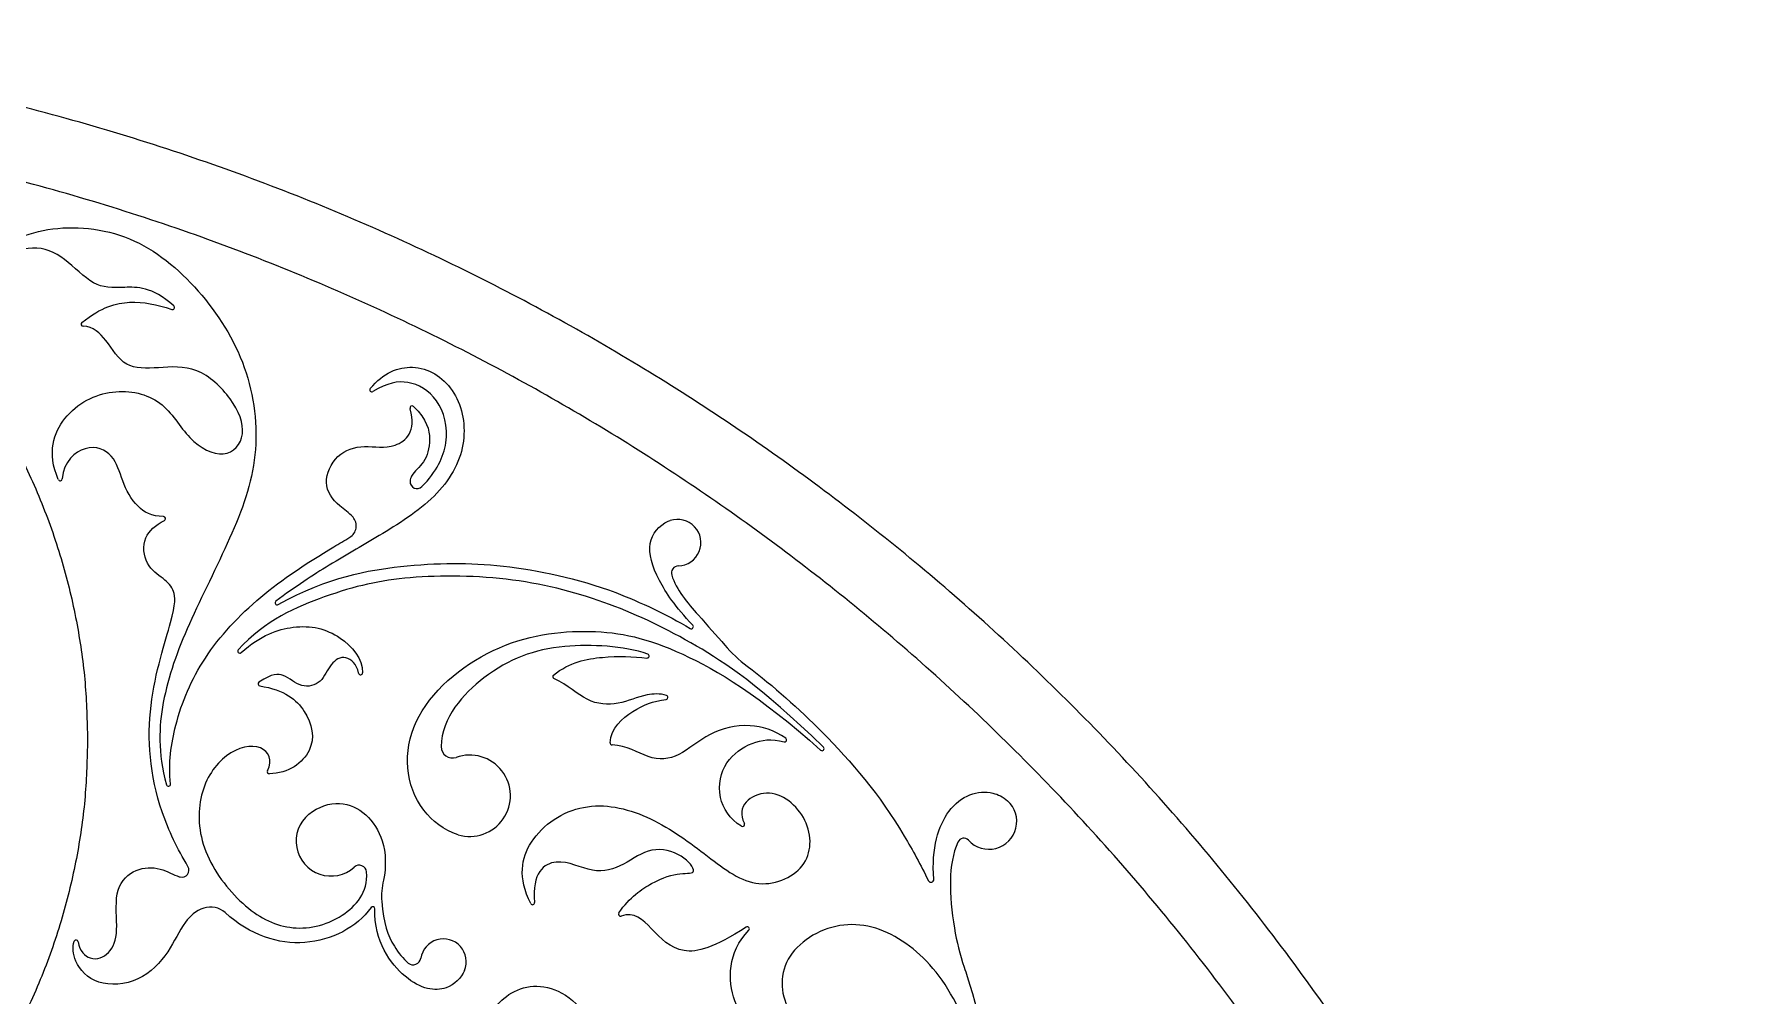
# Model space of a CAD drawing. Header units: millimetres. Extents: x -117 to 117, y -117 to 117.
# Drawn here: x 29.6 to 116.8, y 67.7 to 116.8 of the extents above; entities that cross this region are included whole.
import ezdxf

# ---------------------------------------------------------------- set-up
doc = ezdxf.new("R2010")
doc.units = ezdxf.units.MM
doc.header["$MEASUREMENT"] = 0
doc.layers.add('Layer 03', color=5, linetype='Continuous')

msp = doc.modelspace()

# ---------------------------------------------------------------- linework, layer by layer
at = {"layer": 'Layer 03'}
for p, q in [((48.758, 97.627), (48.751, 97.649)), ((46.122, 84.132), (46.119, 84.142))]:
    msp.add_line(p, q, dxfattribs=at)
for centre, radius, start, end in [((32.058, 101.959), 0.104, 128.84068, 266.98022), ((36.616, 102.809), 0.104, 251.60859, 48.25675), ((46.795, 98.601), 0.104, 140.48007, 300.47076), ((48.852, 97.679), 0.104, 46.29001, 196.53479), ((30.883, 94.059), 0.104, 203.13402, 355.87847), ((49.105, 93.906), 0.353, 175.84792, 315.48842), ((36.156, 92.023), 0.104, 296.67025, 88.70673), ((45.321, 91.654), 0.68, 300.92399, 40.59606), ((62.416, 90.798), 1.187, 271.76971, 108.98554), ((62.464, 89.244), 0.368, 91.7697, 197.54573), ((41.96, 87.727), 0.104, 126.64491, 298.45649), ((63.114, 86.506), 0.104, 239.82468, 43.35353), ((70.181, 90.104), 7.021, 220.26821, 233.10662), ((40.053, 85.259), 0.104, 137.79482, 311.97003), ((60.859, 85.008), 0.104, 262.90004, 71.66629), ((46.224, 84.154), 0.104, 192.25533, 357.94051), ((56.14, 83.951), 0.104, 128.58643, 244.32118), ((41.091, 83.584), 0.104, 122.79048, 261.21493), ((61.818, 82.897), 0.104, 277.03897, 73.94726), ((50.908, 80.367), 0.569, 178.89149, 289.62005), ((59.072, 80.574), 0.104, 175.98952, 268.3491), ((67.879, 80.725), 0.104, 254.69058, 54.95683), ((69.789, 80.275), 0.104, 228.11529, 46.01285), ((51.797, 77.873), 2.078, 253.38352, 109.62005), ((41.564, 79.099), 0.104, 152.60416, 270.07692), ((36.409, 78.459), 0.104, 195.10158, 5.85539), ((44.712, 75.55), 1.78, 129.26905, 311.99036), ((78.313, 76.56), 1.42, 222.75985, 48.01959), ((65.736, 76.409), 0.104, 240.65583, 28.93951), ((77.028, 75.371), 0.33, 42.75985, 155.91422), ((37.098, 74.072), 0.362, 254.53783, 31.43572), ((46.155, 73.946), 0.378, 4.92679, 131.99037), ((50.862, 72.758), 3.565, 167.10613, 184.5768), ((75.353, 73.596), 0.144, 206.10291, 4.50475), ((55.009, 72.412), 0.104, 207, 5.47765), ((38.557, 71.074), 1.115, 47.96659, 107.65357), ((46.844, 72.097), 0.103, 359.10873, 144.07586), ((59.495, 71.828), 0.104, 144.70278, 289.60263), ((65.977, 71.075), 0.104, 316.28401, 122.4779), ((88.727, 73.088), 12.334, 189.23929, 198.79309), ((31.701, 70.4), 0.104, 7.575, 159.24403), ((50.452, 69.4), 1.163, 337.04976, 171.35043), ((48.91, 69.635), 0.396, 230.62935, 351.35043)]:
    msp.add_arc(centre, radius, start, end, dxfattribs=at)
for points, knots in [([(-94.799, 68.064), (-26.735, 162.863), (68.064, 94.799), (162.863, 26.735), (94.799, -68.064), (26.735, -162.863), (-68.064, -94.799), (-162.863, -26.735), (-94.799, 68.064)], [0, 0, 0, 131.690545, 131.690545, 263.38109, 263.38109, 395.071635, 395.071635, 526.762179, 526.762179, 526.762179]), ([(-91.803, 65.913), (-25.89, 157.716), (65.913, 91.803), (157.716, 25.89), (91.803, -65.913), (25.89, -157.716), (-65.913, -91.803), (-157.716, -25.89), (-91.803, 65.913)], [0, 0, 0, 131.690545, 131.690545, 263.38109, 263.38109, 395.071635, 395.071635, 526.762179, 526.762179, 526.762179]), ([(32.281, 80.734), (32.281, 113.014), (0, 113.014), (-32.281, 113.014), (-32.281, 80.734), (-32.281, 48.453), (0, 48.453), (32.281, 48.453), (32.281, 80.734)], [0, 0, 0, 36.426154, 36.426154, 72.852309, 72.852309, 109.278463, 109.278463, 145.704617, 145.704617, 145.704617])]:
    msp.add_rational_spline(points, [1, 0.707106781187, 1, 0.707106781187, 1, 0.707106781187, 1, 0.707106781187, 1], degree=2, knots=knots, dxfattribs=at)
for points, knots in [([(28.791, 101.028), (28.201, 100.6), (26.712, 100.644), (25.733, 102.561), (26.68, 105.408), (30.065, 107.142), (34.596, 106.724), (38.087, 103.821), (40.615, 99.86), (41.165, 95.175), (39.683, 91.101), (37.319, 86.531), (35.979, 82.809), (35.861, 80.091), (36.308, 78.432)], [9408.617601, 9408.617601, 9408.617601, 9408.617601, 9410.781104, 9413.763345, 9416.745587, 9419.727829, 9422.71007, 9425.692312, 9428.674554, 9431.656795, 9434.639037, 9437.621278, 9440.60352, 9443.342773, 9443.342773, 9443.342773, 9443.342773]), ([(36.686, 102.887), (35.559, 103.893), (33.954, 103.814), (32.599, 103.798), (31.119, 105.415), (29.555, 106.092), (27.638, 105.328), (26.842, 103.896), (27.005, 103.165)], [9396.036457, 9396.036457, 9396.036457, 9396.036457, 9397.583954, 9399.261575, 9400.939195, 9402.616816, 9404.294436, 9405.644139, 9405.644139, 9405.644139, 9405.644139]), ([(31.993, 102.041), (32.99, 102.844), (34.5, 103.237), (35.811, 102.967), (36.584, 102.71)], [9392.090991, 9392.090991, 9392.090991, 9392.090991, 9393.930347, 9395.831405, 9395.831405, 9395.831405, 9395.831405]), ([(30.787, 94.018), (30.193, 95.41), (30.958, 97.547), (33.562, 98.812), (36.218, 98.188), (37.37, 95.964), (39.349, 94.941), (40.51, 96.25), (39.748, 98.165), (37.878, 99.895), (35.858, 99.714), (34.136, 99.65), (33.298, 101.133), (32.574, 101.828), (32.053, 101.855)], [9371.739143, 9371.739143, 9371.739143, 9371.739143, 9373.263176, 9374.975804, 9376.688432, 9378.40106, 9380.113688, 9381.826316, 9383.538944, 9385.251572, 9386.9642, 9388.676828, 9390.389456, 9391.910166, 9391.910166, 9391.910166, 9391.910166]), ([(46.715, 98.668), (47.381, 99.476), (49.037, 100.121), (51.154, 98.823), (51.818, 95.969), (50.418, 93.208), (47.242, 91.149), (44.869, 89.842), (42.889, 88.549), (41.897, 87.811)], [9475.855375, 9475.855375, 9475.855375, 9475.855375, 9477.963736, 9480.364623, 9482.765509, 9485.166395, 9487.567282, 9489.968168, 9492.00322, 9492.00322, 9492.00322, 9492.00322]), ([(49.357, 93.658), (50.113, 94.427), (50.884, 96.051), (50.27, 98.279), (48.653, 99.173), (47.615, 98.962), (46.848, 98.511)], [9465.961113, 9465.961113, 9465.961113, 9465.961113, 9468.135371, 9470.673757, 9473.212143, 9475.645947, 9475.645947, 9475.645947, 9475.645947]), ([(48.924, 97.754), (49.634, 97.075), (49.853, 95.941), (49.513, 94.835), (48.874, 94.393), (48.76, 94.024), (48.753, 93.931)], [9462.006416, 9462.006416, 9462.006416, 9462.006416, 9462.936242, 9463.972287, 9465.008331, 9465.342694, 9465.342694, 9465.342694, 9465.342694]), ([(45.837, 92.096), (45.644, 92.322), (44.903, 92.801), (44.236, 93.805), (44.934, 95.373), (46.416, 95.847), (47.962, 95.469), (49.101, 96.471), (48.758, 97.627)], [9454.539936, 9454.539936, 9454.539936, 9454.539936, 9455.246982, 9456.557912, 9457.868842, 9459.179772, 9460.490702, 9461.801632, 9461.801632, 9461.801632, 9461.801632]), ([(36.158, 92.127), (35.561, 92.14), (34.687, 92.612), (34.022, 93.956), (33.675, 95.326), (32.271, 95.962), (31.053, 94.959), (30.988, 94.052)], [9364.893143, 9364.893143, 9364.893143, 9364.893143, 9366.062452, 9367.458088, 9368.853724, 9370.24936, 9371.539201, 9371.539201, 9371.539201, 9371.539201]), ([(37.407, 74.261), (36.871, 75.137), (35.508, 78.027), (35.188, 82.618), (36.798, 87.327), (36.756, 88.381), (36.213, 88.94), (35.196, 89.61), (35.041, 91.072), (35.746, 91.7), (36.203, 91.929)], [9345.46817, 9345.46817, 9345.46817, 9345.46817, 9346.762892, 9349.366297, 9351.969701, 9354.573106, 9357.176511, 9359.779916, 9362.38332, 9364.694128, 9364.694128, 9364.694128, 9364.694128]), ([(63.189, 86.578), (62.293, 87.528), (61.24, 89.084), (60.759, 90.851), (61.477, 91.711), (61.999, 91.91), (62.03, 91.92)], [9507.044756, 9507.044756, 9507.044756, 9507.044756, 9508.597983, 9510.453391, 9512.308798, 9512.421608, 9512.421608, 9512.421608, 9512.421608]), ([(36.513, 78.47), (36.403, 79.547), (36.721, 81.744), (38.032, 84.937), (41.014, 88.158), (43.669, 89.876), (45.397, 90.907), (45.671, 91.071)], [9443.56629, 9443.56629, 9443.56629, 9443.56629, 9445.601547, 9448.139933, 9450.67832, 9453.216706, 9453.690587, 9453.690587, 9453.690587, 9453.690587]), ([(69.862, 80.35), (66.556, 83.54), (63.189, 85.755), (59.066, 87.752), (54.103, 89.105), (48.435, 89.155), (44.914, 88.352), (41.336, 86.829), (39.976, 85.329)], [9242.402068, 9242.402068, 9242.402068, 9242.402068, 9246.52748, 9250.729733, 9254.931985, 9259.134237, 9263.33649, 9266.943818, 9266.943818, 9266.943818, 9266.943818]), ([(42.009, 87.635), (44.662, 89.073), (48.823, 89.766), (53.309, 89.809), (58.566, 88.72), (61.83, 87.132), (63.061, 86.416)], [9492.22812, 9492.22812, 9492.22812, 9492.22812, 9495.818669, 9499.971192, 9504.123715, 9506.830697, 9506.830697, 9506.830697, 9506.830697]), ([(62.113, 89.133), (62.343, 88.404), (63.432, 87.11), (64.406, 86.059), (64.823, 85.566)], [9515.843962, 9515.843962, 9515.843962, 9515.843962, 9517.548562, 9519.066766, 9519.066766, 9519.066766, 9519.066766]), ([(40.123, 85.182), (41.12, 86.078), (43.05, 86.733), (45.112, 86.268), (46.353, 84.861), (46.328, 84.15)], [9267.171813, 9267.171813, 9267.171813, 9267.171813, 9269.173212, 9271.551, 9273.578898, 9273.578898, 9273.578898, 9273.578898]), ([(51.203, 75.882), (50.473, 76.1), (48.561, 77.62), (48.213, 81.847), (52.918, 85.843), (58.129, 86.526), (62.15, 85.646), (66.583, 83.01), (69.72, 80.197)], [9217.763606, 9217.763606, 9217.763606, 9217.763606, 9219.788839, 9224.30587, 9228.822901, 9233.339932, 9237.856964, 9242.1692, 9242.1692, 9242.1692, 9242.1692]), ([(60.892, 85.108), (59.647, 85.52), (56.155, 85.74), (52.75, 84.487), (50.368, 81.882), (50.338, 80.378)], [9201.386944, 9201.386944, 9201.386944, 9201.386944, 9204.568569, 9208.256477, 9211.339773, 9211.339773, 9211.339773, 9211.339773]), ([(46.119, 84.142), (46.023, 84.583), (45.467, 85.135), (44.648, 84.663), (44.273, 83.593), (43.18, 83.319), (42.351, 84.109), (41.731, 84.121), (41.034, 83.672)], [9273.803381, 9273.803381, 9273.803381, 9273.803381, 9274.727441, 9275.651502, 9276.575563, 9277.499624, 9278.423684, 9279.180928, 9279.180928, 9279.180928, 9279.180928]), ([(56.075, 84.033), (56.914, 84.702), (58.571, 85.026), (60.143, 84.992), (60.846, 84.905)], [9197.531439, 9197.531439, 9197.531439, 9197.531439, 9199.379769, 9201.16603, 9201.16603, 9201.16603, 9201.16603]), ([(61.847, 82.998), (61.511, 83.094), (60.669, 83.071), (59.408, 82.462), (57.811, 82.565), (56.824, 83.506), (56.095, 83.857)], [9192.773611, 9192.773611, 9192.773611, 9192.773611, 9193.611133, 9194.894113, 9196.177094, 9197.379942, 9197.379942, 9197.379942, 9197.379942]), ([(65.966, 84.489), (67.341, 83.457), (70.152, 80.94), (73.177, 77.409), (74.834, 74.329), (75.224, 73.533)], [9520.196938, 9520.196938, 9520.196938, 9520.196938, 9523.559703, 9527.712225, 9529.094983, 9529.094983, 9529.094983, 9529.094983]), ([(41.075, 83.481), (42.352, 83.283), (43.587, 82.253), (44.07, 80.158), (42.543, 78.996), (41.564, 78.995)], [9279.362126, 9279.362126, 9279.362126, 9279.362126, 9281.291549, 9283.301179, 9285.195965, 9285.195965, 9285.195965, 9285.195965]), ([(58.968, 80.582), (59.021, 81.342), (60.083, 82.283), (61.17, 82.712), (61.831, 82.794)], [9189.641913, 9189.641913, 9189.641913, 9189.641913, 9191.1636, 9192.568219, 9192.568219, 9192.568219, 9192.568219]), ([(67.939, 80.81), (67.359, 81.217), (65.919, 81.635), (63.987, 81.144), (62.474, 79.767), (60.991, 79.647), (59.806, 80.449), (59.069, 80.47)], [9182.273757, 9182.273757, 9182.273757, 9182.273757, 9183.500448, 9185.022733, 9186.545018, 9188.067303, 9189.521015, 9189.521015, 9189.521015, 9189.521015]), ([(41.472, 79.147), (41.746, 79.677), (41.286, 80.651), (39.27, 80.183), (37.841, 78.054), (37.976, 74.988), (40.184, 72.105), (42.529, 70.855), (45.186, 71.354), (46.621, 72.932), (46.531, 73.979)], [9285.349737, 9285.349737, 9285.349737, 9285.349737, 9287.260756, 9289.345914, 9291.431072, 9293.51623, 9295.601388, 9297.686546, 9299.771704, 9301.449843, 9301.449843, 9301.449843, 9301.449843]), ([(65.685, 76.318), (65.061, 76.669), (64.335, 77.899), (64.778, 79.695), (66.154, 80.657), (67.216, 80.798), (67.851, 80.624)], [9176.322668, 9176.322668, 9176.322668, 9176.322668, 9177.617902, 9179.133261, 9180.648619, 9182.063969, 9182.063969, 9182.063969, 9182.063969]), ([(54.916, 72.365), (54.239, 73.695), (54.667, 75.857), (57.561, 77.726), (60.908, 77.006), (63.856, 74.9), (66.324, 72.88), (69.254, 74.036), (69.312, 76.738), (67.014, 78.652), (65.351, 77.321), (65.827, 76.46)], [9155.235529, 9155.235529, 9155.235529, 9155.235529, 9157.279203, 9159.646328, 9162.013453, 9164.380578, 9166.747703, 9169.114828, 9171.481953, 9173.849078, 9176.128565, 9176.128565, 9176.128565, 9176.128565]), ([(75.496, 73.608), (75.369, 75.21), (76.165, 77.675), (78.055, 78.286), (79.038, 77.817), (79.263, 77.615)], [9529.38036, 9529.38036, 9529.38036, 9529.38036, 9531.822112, 9534.692762, 9535.699412, 9535.699412, 9535.699412, 9535.699412]), ([(43.585, 76.927), (44.064, 77.318), (45.705, 77.847), (47.478, 76.167), (47.543, 74.236), (47.387, 73.553)], [9306.128639, 9306.128639, 9306.128639, 9306.128639, 9307.502247, 9310.105651, 9311.615466, 9311.615466, 9311.615466, 9311.615466]), ([(59.409, 71.889), (59.981, 72.696), (61.265, 73.584), (62.627, 73.982), (63.503, 73.828), (62.748, 74.885), (61.046, 75.341), (59.692, 74.288), (58.116, 73.798), (56.226, 74.904), (54.967, 73.95), (55.113, 72.422)], [9142.866999, 9142.866999, 9142.866999, 9142.866999, 9144.055245, 9145.430565, 9146.805886, 9148.181206, 9149.556527, 9150.931847, 9152.307168, 9153.682489, 9155.028082, 9155.028082, 9155.028082, 9155.028082]), ([(31.804, 70.413), (31.869, 69.926), (32.504, 69.359), (33.444, 69.759), (33.89, 70.849), (33.587, 73.034), (34.547, 74.139), (35.893, 74.291), (36.628, 73.849), (36.953, 73.736), (37.001, 73.722)], [9338.159356, 9338.159356, 9338.159356, 9338.159356, 9338.910107, 9339.87102, 9340.831932, 9341.792845, 9342.753758, 9343.71467, 9344.675583, 9344.846227, 9344.846227, 9344.846227, 9344.846227]), ([(47.309, 72.473), (47.399, 71.347), (47.747, 70.358), (48.404, 69.537), (48.659, 69.328)], [9312.396266, 9312.396266, 9312.396266, 9312.396266, 9313.957095, 9314.921911, 9314.921911, 9314.921911, 9314.921911]), ([(38.219, 72.136), (37.798, 72.002), (37.068, 71.297), (36.533, 69.922), (34.978, 68.264), (32.662, 68.118), (31.567, 69.324), (31.492, 70.144), (31.603, 70.437)], [9329.973084, 9329.973084, 9329.973084, 9329.973084, 9330.938383, 9332.40165, 9333.864917, 9335.328184, 9336.791452, 9337.960821, 9337.960821, 9337.960821, 9337.960821]), ([(46.761, 72.158), (46.033, 71.153), (43.487, 69.819), (40.601, 70.732), (39.303, 71.902)], [9323.97657, 9323.97657, 9323.97657, 9323.97657, 9326.580237, 9329.138721, 9329.138721, 9329.138721, 9329.138721]), ([(51.523, 68.947), (51.362, 68.567), (50.617, 67.787), (48.626, 68.069), (46.921, 70.421), (46.947, 72.096)], [9318.355166, 9318.355166, 9318.355166, 9318.355166, 9319.948138, 9321.937376, 9323.789464, 9323.789464, 9323.789464, 9323.789464]), ([(65.921, 71.163), (64.267, 70.11), (62.506, 69.581), (61.091, 71.076), (60.205, 71.97), (59.53, 71.73)], [9136.854404, 9136.854404, 9136.854404, 9136.854404, 9138.775082, 9140.810781, 9142.677325, 9142.677325, 9142.677325, 9142.677325]), ([(71.036, 66.564), (70.711, 65.974), (69.872, 65.121), (67.471, 64.749), (64.952, 66.963), (64.959, 69.859), (66.052, 71.003)], [9127.399448, 9127.399448, 9127.399448, 9127.399448, 9129.576713, 9131.981159, 9134.385605, 9136.636856, 9136.636856, 9136.636856, 9136.636856]), ([(78.074, 62.747), (77.76, 64.509), (76.696, 67.762), (74.186, 70.635), (70.911, 71.771), (67.604, 69.896), (67.637, 66.717), (69.527, 65.563), (70.835, 66.658)], [9110.111669, 9110.111669, 9110.111669, 9110.111669, 9112.6803, 9115.576137, 9118.471974, 9121.367811, 9124.263648, 9127.159485, 9127.159485, 9127.159485, 9127.159485]), ([(77.051, 69.115), (77.104, 68.958), (77.952, 66.406), (78.743, 62.035), (78.652, 55.644), (77.44, 52.125), (76.702, 50.677)], [9544.298266, 9544.298266, 9544.298266, 9544.298266, 9544.568717, 9548.721239, 9552.873762, 9556.273061, 9556.273061, 9556.273061, 9556.273061]), ([(52.592, 65.375), (52.57, 66.334), (53.394, 67.837), (56.041, 68.62), (58.159, 66.588), (58.662, 64.296)], [9025.13261, 9025.13261, 9025.13261, 9025.13261, 9027.536237, 9030.275145, 9032.94433, 9032.94433, 9032.94433, 9032.94433])]:
    msp.add_open_spline(points, degree=3, knots=knots, dxfattribs=at)
msp.add_open_spline([(76.726, 75.506), (76.216, 74.365), (76.275, 72.817), (76.553, 71.108)], degree=3, dxfattribs=at)

doc.saveas('drawing.dxf')
